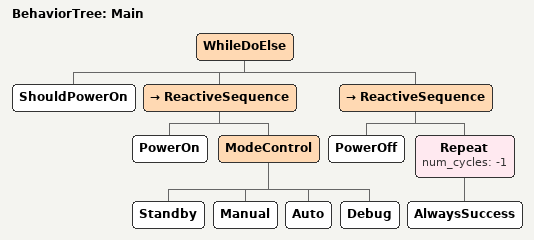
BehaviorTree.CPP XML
<?xml version="1.0" encoding="UTF-8"?>
<root BTCPP_format="4">
  <BehaviorTree ID="Main">
    <WhileDoElse>
      <ShouldPowerOn />
      <ReactiveSequence>
        <PowerOn />
        <ModeControl>
          <Standby />
          <Manual />
          <Auto />
          <Debug />
        </ModeControl>
      </ReactiveSequence>
      <ReactiveSequence>
        <PowerOff />
        <Repeat num_cycles="-1">
          <AlwaysSuccess />
        </Repeat>
      </ReactiveSequence>
    </WhileDoElse>
  </BehaviorTree>

</root>
